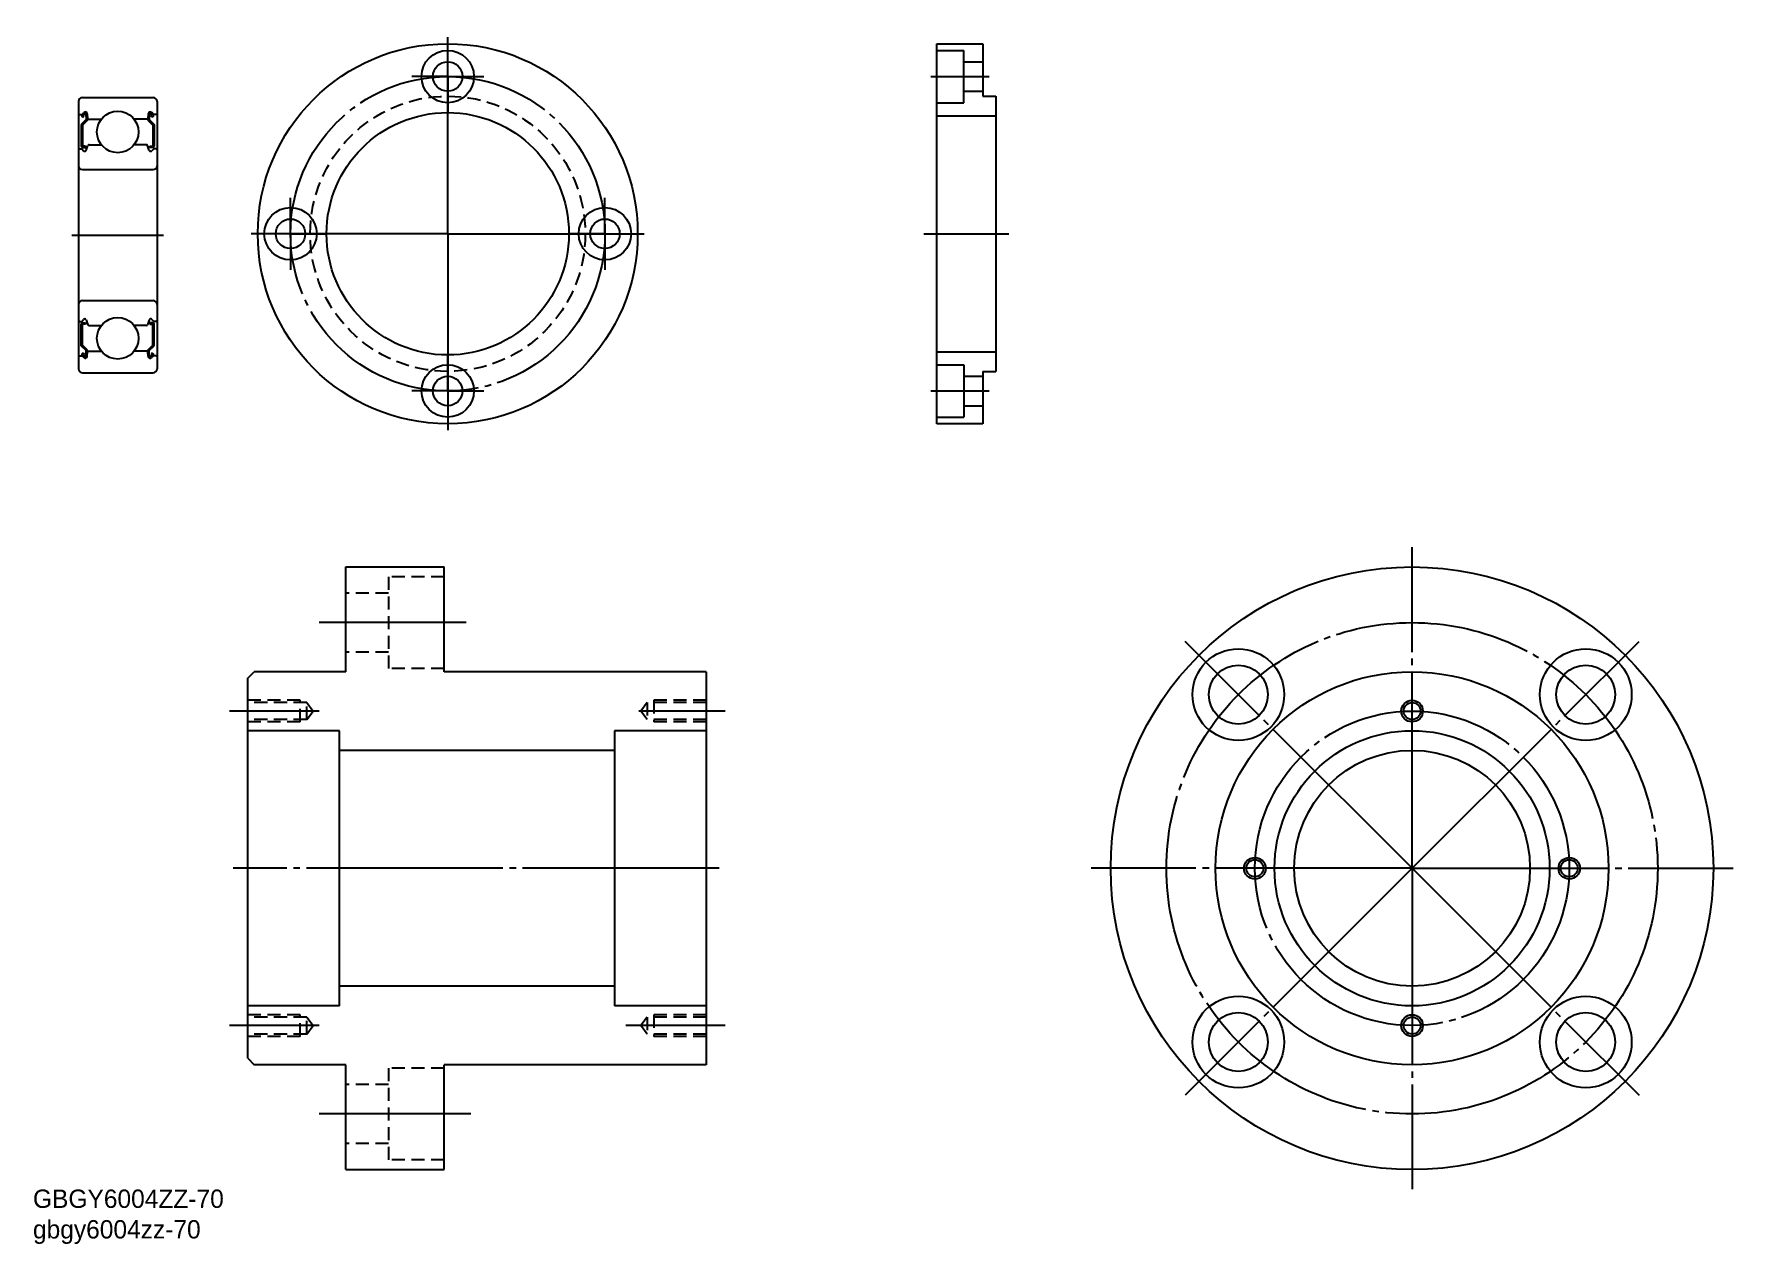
# Model space of a CAD drawing. Extents: x -134 to 125, y -57 to 128.
import ezdxf

# ---------------------------------------------------------------- set-up
doc = ezdxf.new("R2010")
doc.units = 0
doc.linetypes.add('CENTER', pattern=[33, 30, -1, 1, -1])
doc.linetypes.add('DASHED', pattern=[3, 2, -1])
doc.layers.get('0').update_dxf_attribs({"linetype": 'CONTINUOUS'})
doc.layers.add('CENTER', color=7, linetype='CONTINUOUS')

# ---------------------------------------------------------------- blocks, each defined once
blk = doc.blocks.new('*U2')
at = {"linetype": 'CONTINUOUS'}
for s, p in [('GBGY6004ZZ-70', (-134.28, -51.63)), ('gbgy6004zz-70', (-134.28, -56.3))]:
    blk.add_text(s, height=2.8, dxfattribs=at).set_placement(p)

msp = doc.modelspace()

# ---------------------------------------------------------------- linework, layer by layer
at = {"color": 7, "linetype": 'CONTINUOUS'}
for p, q in [((3.73, 68.07), (3.73, 126.07)), ((3.73, 126.07), (10.73, 126.07)), ((3.73, 125.07), (7.83, 125.07)), ((7.83, 117.07), (7.83, 125.07)), ((10.73, 126.07), (10.73, 118.07)), ((7.83, 123.32), (10.73, 123.32)), ((3.73, 117.07), (7.83, 117.07)), ((7.83, 118.82), (10.73, 118.82)), ((10.73, 118.07), (12.73, 118.07)), ((12.73, 118.07), (12.73, 76.07)), ((3.73, 115.07), (12.73, 115.07)), ((3.73, 79.07), (12.73, 79.07)), ((3.73, 77.07), (7.83, 77.07)), ((7.83, 77.07), (7.83, 69.07)), ((7.83, 75.32), (10.73, 75.32)), ((10.73, 76.07), (10.73, 68.07)), ((10.73, 76.07), (12.73, 76.07)), ((7.83, 70.82), (10.73, 70.82)), ((3.73, 69.07), (7.83, 69.07)), ((10.73, 68.07), (3.73, 68.07)), ((-86.49, 46.21), (-71.49, 46.21)), ((-86.49, 30.21), (-86.49, 46.21)), ((-71.49, 30.21), (-71.49, 46.21)), ((-101.49, 29.21), (-100.49, 30.21)), ((-101.49, -28.79), (-101.49, 29.21)), ((-86.49, 30.21), (-100.49, 30.21)), ((-31.49, 30.21), (-71.49, 30.21)), ((-31.49, 30.21), (-31.49, -29.79)), ((-87.49, 21.21), (-101.49, 21.21)), ((-87.49, -20.79), (-87.49, 21.21)), ((-31.49, 21.21), (-45.49, 21.21)), ((-45.49, 21.21), (-45.49, -20.79)), ((-45.49, 18.21), (-87.49, 18.21)), ((-45.49, -17.79), (-87.49, -17.79)), ((-87.49, -20.79), (-101.49, -20.79)), ((-31.49, -20.79), (-45.49, -20.79)), ((-101.49, -28.79), (-100.49, -29.79)), ((-86.49, -29.79), (-100.49, -29.79)), ((-86.49, -45.79), (-86.49, -29.79)), ((-31.49, -29.79), (-71.49, -29.79)), ((-71.49, -45.79), (-71.49, -29.79)), ((-86.49, -45.79), (-71.49, -45.79))]:
    msp.add_line(p, q, dxfattribs=at)
for p, q in [((-127.34, 117.26), (-127.34, 76.46)), ((-126.74, 117.86), (-115.94, 117.86)), ((-115.34, 117.26), (-115.34, 76.46)), ((-127.24, 115.26), (-126.78, 115.26)), ((-126.16, 114.5), (-126.91, 113.75)), ((-126.78, 115.26), (-126.53, 115.56)), ((-126.6, 114.85), (-126.76, 114.98)), ((-125.96, 114.41), (-126.71, 113.66)), ((-126.63, 115.13), (-126.38, 115.43)), ((-126.48, 115), (-126.63, 115.13)), ((-126.6, 114.85), (-126.48, 115)), ((-126.2, 115.37), (-126.16, 114.5)), ((-126, 115.39), (-125.94, 114.65)), ((-125.96, 114.88), (-125.96, 114.41)), ((-125.84, 114.56), (-123.85, 114.56)), ((-116.84, 114.56), (-118.84, 114.56)), ((-116.68, 115.39), (-116.75, 114.65)), ((-116.73, 114.88), (-116.73, 114.41)), ((-116.73, 114.41), (-115.98, 113.66)), ((-116.48, 115.37), (-116.53, 114.5)), ((-116.53, 114.5), (-115.78, 113.75)), ((-116.06, 115.13), (-116.31, 115.43)), ((-116.21, 115), (-116.06, 115.13)), ((-116.08, 114.85), (-116.21, 115)), ((-115.9, 115.26), (-116.15, 115.56)), ((-116.08, 114.85), (-115.93, 114.98)), ((-115.44, 115.26), (-115.9, 115.26)), ((-126.91, 113.75), (-126.91, 110.46)), ((-126.71, 113.66), (-126.71, 110.46)), ((-115.98, 113.66), (-115.98, 110.46)), ((-115.78, 113.75), (-115.78, 110.46)), ((-127.14, 110.06), (-126.84, 110.06)), ((-126.84, 110.06), (-126.57, 109.73)), ((-126.26, 110.46), (-126.71, 110.46)), ((-126.71, 110.26), (-126.26, 110.26)), ((-126.41, 109.66), (-126.35, 109.66)), ((-126.26, 110.26), (-126.26, 110.46)), ((-126.16, 109.79), (-125.89, 110.53)), ((-125.7, 110.66), (-123.85, 110.66)), ((-116.98, 110.66), (-118.84, 110.66)), ((-116.52, 109.79), (-116.79, 110.53)), ((-116.43, 110.46), (-115.98, 110.46)), ((-116.43, 110.26), (-116.43, 110.46)), ((-115.98, 110.26), (-116.43, 110.26)), ((-116.27, 109.66), (-116.34, 109.66)), ((-115.84, 110.06), (-116.12, 109.73)), ((-115.54, 110.06), (-115.84, 110.06)), ((-126.74, 106.86), (-115.94, 106.86)), ((-126.74, 86.86), (-115.94, 86.86)), ((-127.14, 83.66), (-126.84, 83.66)), ((-126.91, 79.98), (-126.91, 83.26)), ((-126.84, 83.66), (-126.57, 83.99)), ((-126.71, 83.46), (-126.26, 83.46)), ((-126.26, 83.26), (-126.71, 83.26)), ((-126.71, 80.06), (-126.71, 83.26)), ((-126.41, 84.06), (-126.35, 84.06)), ((-126.26, 83.46), (-126.26, 83.26)), ((-126.16, 83.93), (-125.89, 83.19)), ((-125.7, 83.06), (-123.85, 83.06)), ((-116.98, 83.06), (-118.84, 83.06)), ((-116.52, 83.93), (-116.79, 83.19)), ((-115.98, 83.46), (-116.43, 83.46)), ((-116.43, 83.46), (-116.43, 83.26)), ((-116.43, 83.26), (-115.98, 83.26)), ((-116.27, 84.06), (-116.34, 84.06)), ((-115.84, 83.66), (-116.12, 83.99)), ((-115.98, 80.06), (-115.98, 83.26)), ((-115.54, 83.66), (-115.84, 83.66)), ((-115.78, 79.98), (-115.78, 83.26)), ((-127.24, 78.46), (-126.78, 78.46)), ((-126.16, 79.23), (-126.91, 79.98)), ((-126.78, 78.46), (-126.53, 78.16)), ((-126.6, 78.87), (-126.76, 78.74)), ((-125.96, 79.31), (-126.71, 80.06)), ((-126.48, 78.72), (-126.63, 78.59)), ((-126.63, 78.59), (-126.38, 78.29)), ((-126.6, 78.87), (-126.48, 78.72)), ((-126.2, 78.35), (-126.16, 79.23)), ((-126, 78.33), (-125.94, 79.07)), ((-125.96, 78.84), (-125.96, 79.31)), ((-125.84, 79.16), (-123.85, 79.16)), ((-116.84, 79.16), (-118.84, 79.16)), ((-116.68, 78.33), (-116.75, 79.07)), ((-116.73, 79.31), (-115.98, 80.06)), ((-116.73, 78.84), (-116.73, 79.31)), ((-116.53, 79.23), (-115.78, 79.98)), ((-116.48, 78.35), (-116.53, 79.23)), ((-116.06, 78.59), (-116.31, 78.29)), ((-116.08, 78.87), (-116.21, 78.72)), ((-116.21, 78.72), (-116.06, 78.59)), ((-115.9, 78.46), (-116.15, 78.16)), ((-116.08, 78.87), (-115.93, 78.74)), ((-115.44, 78.46), (-115.9, 78.46)), ((-126.74, 75.86), (-115.94, 75.86)), ((-123.84, 75.86), (-123.84, 75.86)), ((-121.34, 75.86), (-121.34, 75.86))]:
    msp.add_line(p, q)
at = {"color": 3, "linetype": 'DASHED'}
for p, q in [((-79.99, 44.71), (-79.99, 30.71)), ((-71.49, 44.71), (-79.99, 44.71)), ((-79.99, 42.21), (-86.49, 42.21)), ((-79.99, 33.21), (-86.49, 33.21)), ((-71.49, 30.71), (-79.99, 30.71)), ((-93.49, 25.86), (-101.49, 25.86)), ((-92.49, 25.51), (-101.49, 25.51)), ((-93.49, 22.56), (-93.49, 25.86)), ((-92.49, 22.91), (-92.49, 25.51)), ((-92.49, 25.51), (-91.49, 24.21)), ((-92.49, 22.91), (-91.49, 24.21)), ((-40.49, 25.51), (-41.49, 24.21)), ((-40.49, 22.91), (-41.49, 24.21)), ((-31.49, 25.51), (-40.49, 25.51)), ((-40.49, 25.51), (-40.49, 22.91)), ((-31.49, 25.86), (-39.49, 25.86)), ((-39.49, 25.86), (-39.49, 22.56)), ((-92.49, 22.91), (-101.49, 22.91)), ((-93.49, 22.56), (-101.49, 22.56)), ((-31.49, 22.91), (-40.49, 22.91)), ((-31.49, 22.56), (-39.49, 22.56)), ((-93.49, -22.14), (-101.49, -22.14)), ((-92.49, -22.49), (-101.49, -22.49)), ((-93.49, -25.44), (-93.49, -22.14)), ((-92.49, -25.09), (-92.49, -22.49)), ((-92.49, -22.49), (-91.49, -23.79)), ((-40.49, -22.49), (-41.49, -23.79)), ((-31.49, -22.49), (-40.49, -22.49)), ((-40.49, -22.49), (-40.49, -25.09)), ((-31.49, -22.14), (-39.49, -22.14)), ((-39.49, -22.14), (-39.49, -25.44)), ((-92.49, -25.09), (-101.49, -25.09)), ((-93.49, -25.44), (-101.49, -25.44)), ((-92.49, -25.09), (-91.49, -23.79)), ((-40.49, -25.09), (-41.49, -23.79)), ((-31.49, -25.09), (-40.49, -25.09)), ((-31.49, -25.44), (-39.49, -25.44)), ((-79.99, -30.29), (-79.99, -44.29)), ((-71.49, -30.29), (-79.99, -30.29)), ((-79.99, -32.79), (-86.49, -32.79)), ((-79.99, -41.79), (-86.49, -41.79)), ((-71.49, -44.29), (-79.99, -44.29))]:
    msp.add_line(p, q, dxfattribs=at)
at = {"color": 7, "linetype": 'CONTINUOUS'}
for centre, radius in [((-70.96, 97.07), 29), ((-70.96, 121.07), 4), ((-70.96, 121.07), 2.25), ((-70.96, 97.07), 18.5), ((-94.96, 97.07), 4), ((-94.96, 97.07), 4), ((-94.96, 97.07), 2.25), ((-94.96, 97.07), 2.25), ((-46.96, 97.07), 4), ((-46.96, 97.07), 2.25), ((-70.96, 73.07), 4), ((-70.96, 73.07), 2.25), ((76.27, 0.21), 46), ((49.75, 26.72), 7), ((102.79, 26.72), 7), ((49.75, 26.72), 4.5), ((102.79, 26.72), 4.5), ((76.27, 0.21), 30), ((76.27, 24.21), 1.3), ((76.27, 0.21), 21), ((76.27, 0.21), 18), ((52.27, 0.21), 1.3), ((100.27, 0.21), 1.3), ((49.75, -26.31), 7), ((102.79, -26.31), 7), ((49.75, -26.31), 4.5), ((76.27, -23.79), 1.3), ((102.79, -26.31), 4.5)]:
    msp.add_circle(centre, radius, dxfattribs=at)
at = {"color": 3, "linetype": 'DASHED'}
msp.add_circle((-70.96, 97.07), 21, dxfattribs=at)
for centre in [(-121.34, 112.61), (-121.34, 81.11)]:
    msp.add_circle(centre, 3.17)
at = {"color": 3, "linetype": 'CONTINUOUS'}
for centre in [(76.27, 24.21), (52.27, 0.21), (100.27, 0.21), (76.27, -23.79)]:
    msp.add_circle(centre, 1.65, dxfattribs=at)
for centre, radius, start, end in [((-126.74, 117.26), 0.6, 90, 180), ((-115.94, 117.26), 0.6, 0, 90), ((-127.24, 115.36), 0.1, 180, 270), ((-126.63, 115.13), 0.2, 140.002, 230.0826), ((-126.3, 115.37), 0.3, 4.9967, 140.002), ((-126.3, 115.37), 0.1, 2.8198, 140.0002), ((-125.84, 114.66), 0.1, 184.9967, 270), ((-116.84, 114.66), 0.1, 270, 355.0033), ((-116.38, 115.37), 0.3, 39.998, 175.0033), ((-116.38, 115.37), 0.1, 39.9998, 177.1802), ((-116.06, 115.13), 0.2, 309.9174, 39.998), ((-115.44, 115.36), 0.1, 270, 0), ((-127.14, 109.86), 0.2, 90, 180), ((-126.71, 110.46), 0.2, 180, 270), ((-126.41, 109.86), 0.2, 219.9945, 270), ((-126.35, 109.86), 0.2, 270, 339.9914), ((-125.7, 110.46), 0.2, 90, 159.9914), ((-116.98, 110.46), 0.2, 20.0086, 90), ((-116.34, 109.86), 0.2, 200.0086, 270), ((-116.27, 109.86), 0.2, 270, 320.0055), ((-115.98, 110.46), 0.2, 270, 0), ((-115.54, 109.86), 0.2, 0, 90), ((-126.74, 107.46), 0.6, 180, 270), ((-115.94, 107.46), 0.6, 270, 0), ((-126.74, 86.26), 0.6, 90, 180), ((-115.94, 86.26), 0.6, 0, 90), ((-127.14, 83.86), 0.2, 180, 270), ((-126.71, 83.26), 0.2, 90, 180), ((-126.41, 83.86), 0.2, 90, 140.0055), ((-126.35, 83.86), 0.2, 20.0086, 90), ((-125.7, 83.26), 0.2, 200.0086, 270), ((-116.98, 83.26), 0.2, 270, 339.9914), ((-116.34, 83.86), 0.2, 90, 159.9914), ((-116.27, 83.86), 0.2, 39.9945, 90), ((-115.98, 83.26), 0.2, 0, 90), ((-115.54, 83.86), 0.2, 270, 0), ((-127.24, 78.36), 0.1, 90, 180), ((-126.63, 78.59), 0.2, 129.9174, 219.998), ((-126.3, 78.36), 0.3, 219.998, 355.0033), ((-126.3, 78.36), 0.1, 219.9998, 357.1802), ((-125.84, 79.06), 0.1, 90, 175.0033), ((-116.84, 79.06), 0.1, 4.9967, 90), ((-116.38, 78.36), 0.3, 184.9967, 320.002), ((-116.38, 78.36), 0.1, 182.8198, 320.0002), ((-116.06, 78.59), 0.2, 320.002, 50.0826), ((-115.44, 78.36), 0.1, 0, 90), ((-126.74, 76.46), 0.6, 180, 270), ((-115.94, 76.46), 0.6, 270, 0)]:
    msp.add_arc(centre, radius, start, end)
at = {"layer": 'CENTER', "color": 1, "linetype": 'CENTER'}
for p, q in [((-70.96, 97.07), (-70.96, 127.57)), ((-70.96, 121.07), (-70.96, 126.57)), ((-70.96, 121.07), (-76.46, 121.07)), ((-70.96, 121.07), (-70.96, 115.57)), ((-70.96, 121.07), (-65.46, 121.07)), ((2.78, 121.07), (11.7, 121.07)), ((-94.96, 97.07), (-94.96, 102.57)), ((-94.96, 97.07), (-94.96, 102.57)), ((-46.96, 97.07), (-46.96, 102.57)), ((-128.34, 96.86), (-114.34, 96.86)), ((-70.96, 97.07), (-101.46, 97.07)), ((-94.96, 97.07), (-100.46, 97.07)), ((-94.96, 97.07), (-100.46, 97.07)), ((-94.96, 97.07), (-89.46, 97.07)), ((-94.96, 97.07), (-89.46, 97.07)), ((-94.96, 97.07), (-94.96, 91.57)), ((-94.96, 97.07), (-94.96, 91.57)), ((-70.96, 97.07), (-70.96, 66.57)), ((-70.96, 97.07), (-40.46, 97.07)), ((-46.96, 97.07), (-52.46, 97.07)), ((-46.96, 97.07), (-41.46, 97.07)), ((-46.96, 97.07), (-46.96, 91.57)), ((1.73, 97.07), (14.73, 97.07)), ((-70.96, 73.07), (-70.96, 78.57)), ((-70.96, 73.07), (-76.46, 73.07)), ((-70.96, 73.07), (-65.46, 73.07)), ((-70.96, 73.07), (-70.96, 67.57)), ((2.78, 73.07), (11.7, 73.07)), ((76.27, 0.21), (76.27, 49.21)), ((-68.14, 37.71), (-90.59, 37.71)), ((76.27, 0.21), (41.62, 34.85)), ((76.27, 0.21), (110.92, 34.85)), ((-90.6, 24.21), (-104.27, 24.21)), ((-28.6, 24.21), (-41.76, 24.21)), ((-29.52, 0.21), (-103.72, 0.21)), ((76.27, 0.21), (27.27, 0.21)), ((76.27, 0.21), (41.62, -34.44)), ((76.27, 0.21), (110.92, -34.44)), ((76.27, 0.21), (76.27, -48.79)), ((76.27, 0.21), (125.27, 0.21)), ((-90.6, -23.79), (-104.27, -23.79)), ((-28.6, -23.79), (-43.76, -23.79)), ((-67.45, -37.29), (-90.59, -37.29))]:
    msp.add_line(p, q, dxfattribs=at)
for centre, radius in [((-70.96, 97.07), 24), ((76.27, 0.21), 37.5), ((76.27, 0.21), 24)]:
    msp.add_circle(centre, radius, dxfattribs=at)

# ---------------------------------------------------------------- block references
at = {"linetype": 'CONTINUOUS'}
msp.add_blockref('*U2', (0, 0), dxfattribs=at)

doc.saveas('drawing.dxf')
